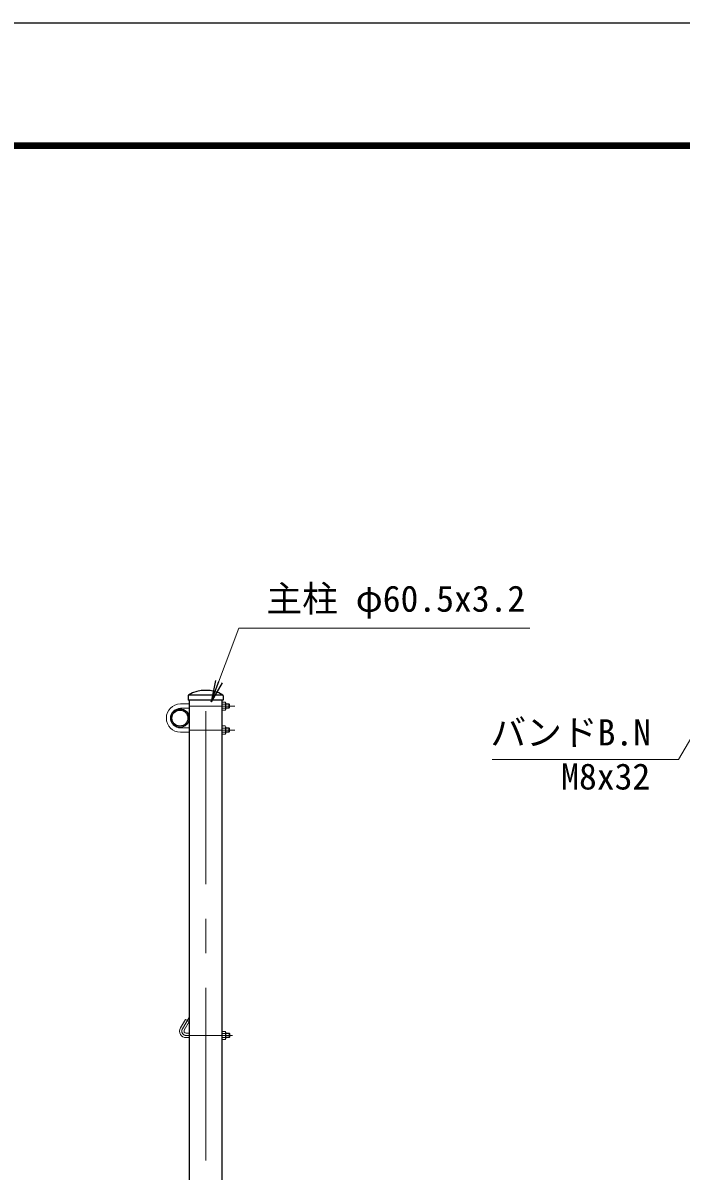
# Model space of a CAD drawing. Units: millimetres, scale not verified. Extents: x -4200 to 4200, y -2970 to 2970.
# Drawn here: x -379 to 830, y 861 to 2970 of the extents above; entities that cross this region are included whole.
import ezdxf
from ezdxf.enums import TextEntityAlignment as Align

# ---------------------------------------------------------------- set-up
doc = ezdxf.new("R2010")
doc.units = ezdxf.units.MM
doc.header["$LTSCALE"] = 10
doc.linetypes.add('USER1', pattern=[50.8, 31.75, -6.35, 6.35, -6.35])
for name, color, linetype, lineweight in [('0-0_D-STR1', 1, 'Continuous', 25), ('0-1_D-STR3', 3, 'Continuous', 13), ('0-2_D-BMK', 2, 'USER1', 13), ('0-A_D-STR-TXT', 7, 'Continuous', 13), ('0-C_D-TTL', 7, 'Continuous', 25)]:
    doc.layers.add(name, color=color, linetype=linetype, lineweight=lineweight)
doc.layers.add('0-4_0', color=7, linetype='Continuous')
doc.styles.add('ＭＳ ゴシック', font='')
doc.styles.get('ＭＳ ゴシック').set_extended_font_data('MS Gothic')

# ---------------------------------------------------------------- blocks, each defined once
blk = doc.blocks.new('_Open')
at = {"layer": '0-4_0'}
blk.add_line((-10, 1.667), (0, 0), dxfattribs=at)
blk.add_lwpolyline([(-10, -1.667), (0, 0), (-10, 0)], dxfattribs=at)

msp = doc.modelspace()

# ---------------------------------------------------------------- linework, layer by layer
at = {"layer": '0-0_D-STR1'}
for p, q in [((-75.57, 1734.06), (-75.57, 1726)), ((-11.71, 1735), (-75.24, 1735)), ((-11.37, 1734.06), (-11.37, 1726)), ((-11.37, 1726), (-75.57, 1726))]:
    msp.add_line(p, q, dxfattribs=at)
msp.add_lwpolyline([(-73.72, 1726), (-73.72, -1645), (-13.22, -1645), (-13.22, 1726)], dxfattribs=at)
for radius in [17, 14.7]:
    msp.add_circle((-90.72, 1693), radius, dxfattribs=at)
for centre, radius, start, end in [((-74.07, 1734.06), 1.5, 120.85073, 180), ((-43.47, 1682.83), 61.17, 59.14927, 120.85073), ((-12.87, 1734.06), 1.5, 0, 59.14927)]:
    msp.add_arc(centre, radius, start, end, dxfattribs=at)
at = {"layer": '0-1_D-STR3'}
for p, q in [((-89.72, 1719), (-73.72, 1719)), ((-89.72, 1711), (-73.72, 1711)), ((-13.22, 1722.5), (-7.42, 1722.5)), ((-13.22, 1722.5), (-13.22, 1707.5)), ((-7.42, 1718.75), (-13.22, 1718.75)), ((-7.42, 1711.25), (-13.22, 1711.25)), ((-6.72, 1720.92), (-6.72, 1709.35)), ((-6.72, 1719), (-0.92, 1719)), ((-6.72, 1718.3), (-0.22, 1718.3)), ((-6.72, 1711.7), (-0.22, 1711.7)), ((-6.72, 1711), (-0.92, 1711)), ((-0.92, 1711), (0.28, 1712.2)), ((0.28, 1717.8), (0.28, 1712.2)), ((-13.22, 1707.5), (-7.42, 1707.5)), ((-89.72, 1675), (-73.72, 1675)), ((-89.72, 1667), (-73.72, 1667)), ((-7.42, 1674.75), (-13.22, 1674.75)), ((-7.42, 1667.25), (-13.22, 1667.25)), ((-6.72, 1665.08), (-6.72, 1676.65)), ((-6.72, 1675), (-0.92, 1675)), ((-6.72, 1674.3), (-0.22, 1674.3)), ((-6.72, 1667.7), (-0.22, 1667.7)), ((-6.72, 1667), (-0.92, 1667)), ((0.28, 1673.8), (-0.92, 1675)), ((-0.92, 1675), (-0.92, 1667)), ((-0.92, 1667), (0.28, 1668.2)), ((0.28, 1673.8), (0.28, 1668.2)), ((-13.22, 1663.5), (-7.42, 1663.5)), ((-80.65, 1139.59), (-89.65, 1124)), ((-80.65, 1139.59), (-89.65, 1124)), ((-73.72, 1135.59), (-80.65, 1139.59)), ((-73.72, 1135.59), (-80.65, 1139.59)), ((-73.72, 1135.59), (-82.72, 1120)), ((-73.72, 1135.59), (-82.72, 1120)), ((-79.26, 1114), (-73.72, 1114)), ((-79.26, 1114), (-73.72, 1114)), ((-79.26, 1106), (-73.72, 1106)), ((-79.26, 1106), (-73.72, 1106)), ((-13.22, 1117.5), (-13.22, 1102.5)), ((-13.22, 1117.5), (-7.42, 1117.5)), ((-13.22, 1117.5), (-13.22, 1102.5)), ((-13.22, 1117.5), (-7.42, 1117.5)), ((-7.42, 1113.75), (-13.22, 1113.75)), ((-7.42, 1113.75), (-13.22, 1113.75)), ((-7.42, 1106.25), (-13.22, 1106.25)), ((-7.42, 1106.25), (-13.22, 1106.25)), ((-13.22, 1102.5), (-7.42, 1102.5)), ((-13.22, 1102.5), (-7.42, 1102.5)), ((-6.72, 1115.92), (-6.72, 1104.35)), ((-6.72, 1115.92), (-6.72, 1104.35)), ((-6.72, 1114), (-0.46, 1114)), ((-6.72, 1114), (-0.46, 1114)), ((-6.72, 1113.3), (0.24, 1113.3)), ((-6.72, 1113.3), (0.24, 1113.3)), ((-6.72, 1106.7), (0.24, 1106.7)), ((-6.72, 1106.7), (0.24, 1106.7)), ((-6.72, 1106), (-0.46, 1106)), ((-6.72, 1106), (-0.46, 1106)), ((-0.46, 1114), (-0.46, 1106)), ((0.74, 1112.8), (-0.46, 1114)), ((-0.46, 1114), (-0.46, 1106)), ((0.74, 1112.8), (-0.46, 1114)), ((-0.46, 1106), (0.74, 1107.2)), ((-0.46, 1106), (0.74, 1107.2)), ((0.74, 1112.8), (0.74, 1107.2)), ((0.74, 1112.8), (0.74, 1107.2)), ((0.74, 1112.8), (0.74, 1107.2)), ((0.74, 1112.8), (0.74, 1107.2))]:
    msp.add_line(p, q, dxfattribs=at)
for points in [[(0.28, 1717.8), (-0.92, 1719), (-0.92, 1711)], [(-13.22, 1663.5), (-13.22, 1678.5), (-7.42, 1678.5)]]:
    msp.add_lwpolyline(points, dxfattribs=at)
for centre, radius, start, end in [((-89.72, 1693), 26, 90, 270), ((-89.72, 1693), 18, 90, 270), ((-17.12, 1715), 10.39, 338.85295, 21.14705), ((-9.52, 1720.62), 2.81, 318.21899, 41.78101), ((-9.58, 1709.37), 2.86, 319.0514, 40.9486), ((-17.12, 1671), 10.39, 338.85295, 21.14705), ((-9.58, 1676.62), 2.86, 319.0514, 40.9486), ((-9.52, 1665.37), 2.81, 318.21899, 41.78101), ((-79.26, 1118), 12, 150, 270), ((-79.26, 1118), 12, 150, 270), ((-79.26, 1118), 4, 150, 270), ((-79.26, 1118), 4, 150, 270), ((-17.12, 1110), 10.39, 338.85295, 21.14705), ((-17.12, 1110), 10.39, 338.85295, 21.14705), ((-9.52, 1115.62), 2.81, 318.21899, 41.78101), ((-9.52, 1115.62), 2.81, 318.21899, 41.78101), ((-9.58, 1104.37), 2.86, 319.0514, 40.9486), ((-9.58, 1104.37), 2.86, 319.0514, 40.9486)]:
    msp.add_arc(centre, radius, start, end, dxfattribs=at)
at = {"layer": '0-2_D-BMK'}
for p, q in [((-43.47, -1660), (-43.47, 1750)), ((-73.72, 1715), (9.87, 1715)), ((-73.72, 1671), (9.87, 1671)), ((-74.08, 1142.96), (-86.19, 1122)), ((-74.08, 1142.96), (-86.19, 1122)), ((-79.26, 1110), (5.63, 1110))]:
    msp.add_line(p, q, dxfattribs=at)
msp.add_arc((-79.26, 1118), 8, 150, 270, dxfattribs=at)
msp.add_arc((-79.26, 1118), 8, 150, 270, dxfattribs=at)
at = {"layer": '0-A_D-STR-TXT'}
for points in [[(551.92, 1858), (17.24, 1858), (-32.79, 1724.44)], [(482.89, 1616.76), (824.67, 1616.76), (904.55, 1752.57)]]:
    msp.add_lwpolyline(points, dxfattribs=at)
at = {"layer": '0-C_D-TTL', "color": 2}
msp.add_lwpolyline([(-4200, 2970), (4200, 2970), (4200, -2970), (-4200, -2970)], close=True, dxfattribs=at)
at = {"layer": '0-C_D-TTL'}
for points in [[(-3930, 2750), (3930, 2750), (3930, -2750), (-3930, -2750)], [(-3927.5, 2747.5), (3927.5, 2747.5), (3927.5, -2747.5), (-3927.5, -2747.5)], [(-3925, 2745), (3925, 2745), (3925, -2745), (-3925, -2745)], [(-3922.5, 2742.5), (3922.5, 2742.5), (3922.5, -2742.5), (-3922.5, -2742.5)], [(-3920, 2740), (3920, 2740), (3920, -2740), (-3920, -2740)]]:
    msp.add_lwpolyline(points, close=True, dxfattribs=at)

# ---------------------------------------------------------------- block references
at = {"layer": '0-A_D-STR-TXT', "xscale": 4, "yscale": 4, "rotation": 249.46512}
msp.add_blockref('_Open', (-33.49, 1722.57), dxfattribs=at)

# ---------------------------------------------------------------- texts
at = {"layer": '0-A_D-STR-TXT', "style": 'ＭＳ ゴシック'}
for s, p in [('主柱 φ60.5x3.2', (68.16, 1874.01)), ('バンドB.N', (479.59, 1628.34)), ('M8x32', (609.53, 1547.32))]:
    msp.add_text(s, height=48.09, dxfattribs=at).set_placement(p, align=Align.BOTTOM_LEFT)

doc.saveas('drawing.dxf')
